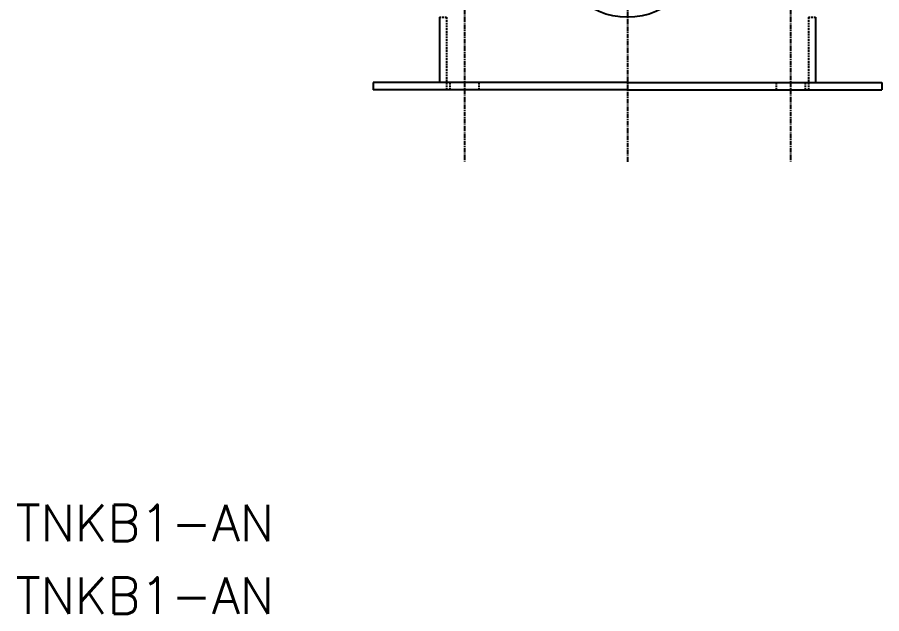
# Model space of a CAD drawing. Extents: x 248 to 800, y 18 to 771.
# Drawn here: x 248.5 to 486.5, y 18.3 to 182.5 of the extents above; entities that cross this region are included whole.
import ezdxf

# ---------------------------------------------------------------- set-up
doc = ezdxf.new("R2010")
doc.units = 0
doc.linetypes.add('CENTER', pattern=[2, 1.25, -0.25, 0.25, -0.25])
doc.linetypes.add('DASHED', pattern=[0.75, 0.5, -0.25])
doc.layers.get('0').update_dxf_attribs({"linetype": 'CONTINUOUS'})
doc.layers.add('CENTER', color=1, linetype='CENTER')
doc.styles.get("Standard").update_dxf_attribs({"font": 'txt.shx', "bigfont": 'bigfont.shx'})

# ---------------------------------------------------------------- blocks, each defined once
blk = doc.blocks.new('*U0')
at = {"color": 7, "linetype": 'CONTINUOUS'}
blk.add_text('TNKB1-AN', height=10, dxfattribs=at).set_placement((248.07, 38.3))
blk = doc.blocks.new('*U1')
at = {"color": 7, "linetype": 'CONTINUOUS'}
blk.add_text('TNKB1-AN', height=10, dxfattribs=at).set_placement((248.07, 18.3))

msp = doc.modelspace()

# ---------------------------------------------------------------- linework, layer by layer
at = {"color": 3, "linetype": 'DASHED'}
for p, q in [((364.7, 182.52), (366.7, 182.52)), ((366.7, 182.52), (366.7, 162.52)), ((466.3, 182.52), (466.3, 162.52)), ((466.3, 182.52), (468.3, 182.52)), ((367.6, 164.52), (367.6, 162.52)), ((375.6, 164.52), (375.6, 162.52)), ((457.4, 164.52), (457.4, 162.52)), ((465.4, 164.52), (465.4, 162.52))]:
    msp.add_line(p, q, dxfattribs=at)
at = {"color": 7, "linetype": 'CONTINUOUS'}
for p, q in [((364.7, 182.52), (364.7, 164.52)), ((468.3, 182.52), (468.3, 164.52)), ((346.5, 164.52), (346.5, 162.52)), ((416.5, 164.52), (346.5, 164.52)), ((416.5, 164.52), (486.5, 164.52)), ((486.5, 164.52), (486.5, 162.52)), ((416.5, 162.52), (346.5, 162.52)), ((416.5, 162.52), (486.5, 162.52))]:
    msp.add_line(p, q, dxfattribs=at)
msp.add_circle((416.5, 202.52), 20, dxfattribs=at)
at = {"layer": 'CENTER', "color": 1, "linetype": 'CENTER'}
for p, q in [((416.5, 497.99), (416.5, 142.52)), ((371.6, 184.52), (371.6, 142.52)), ((461.4, 184.52), (461.4, 142.52))]:
    msp.add_line(p, q, dxfattribs=at)

# ---------------------------------------------------------------- block references
at = {"color": 7, "linetype": 'CONTINUOUS'}
for name in ['*U0', '*U1']:
    msp.add_blockref(name, (0, 0), dxfattribs=at)

doc.saveas('drawing.dxf')
